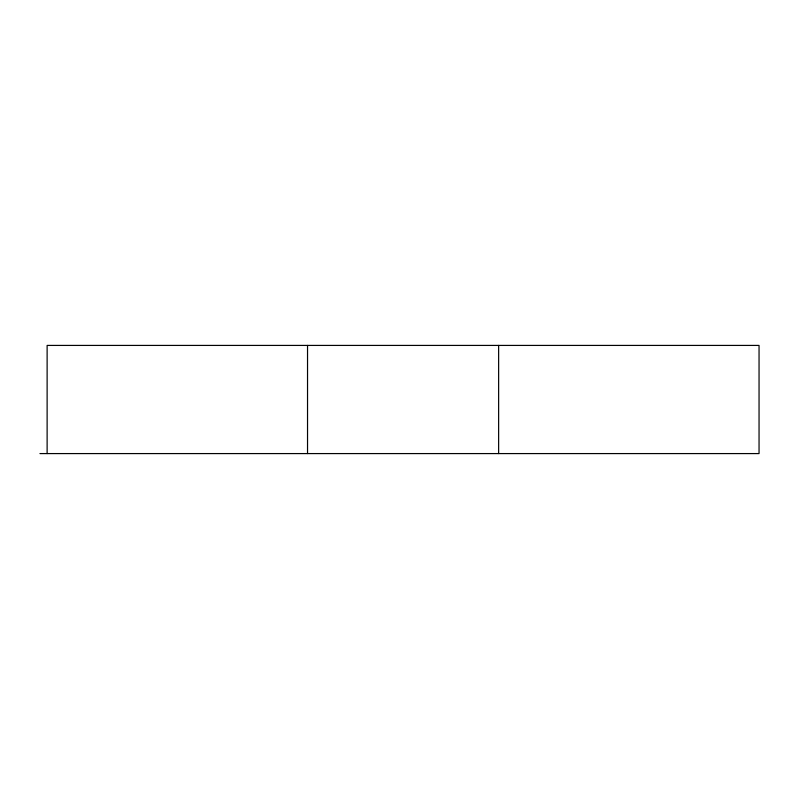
<?xml version="1.0" encoding="UTF-8"?>
<svg xmlns="http://www.w3.org/2000/svg" width="799" height="799" viewBox="0 0 799 799"><rect width="100%" height="100%" fill="white"/><g stroke="black" fill="none" stroke-linecap="round" stroke-linejoin="round"><path stroke-width="1.2" d="M39.95 453.582L759.05 453.582L759.05 345.418L47.121 345.418L47.121 453.582M498.636 345.418L498.636 453.582M307.535 345.418L307.535 453.582"/></g></svg>
